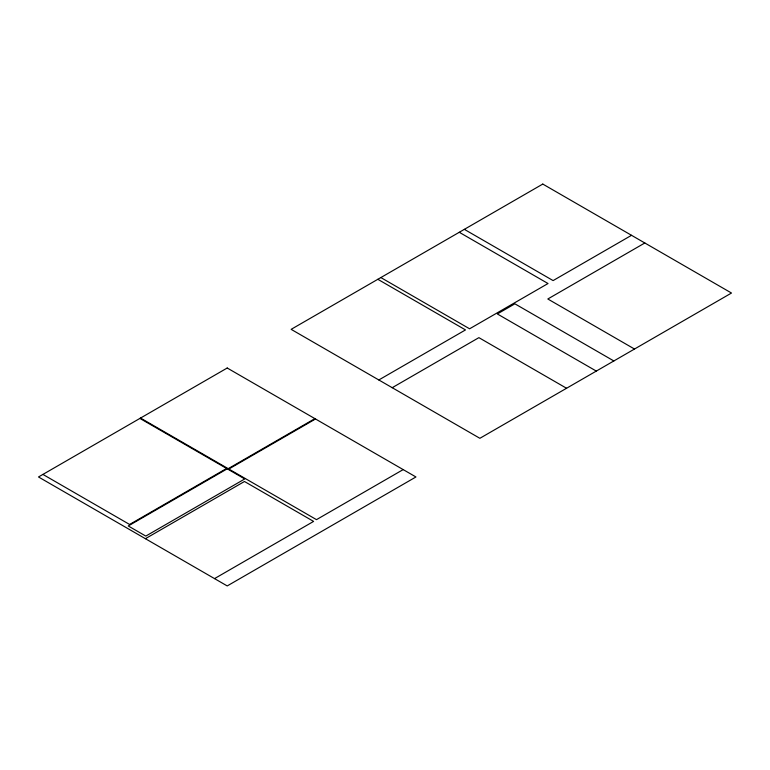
<?xml version="1.0" encoding="UTF-8"?>
<svg xmlns="http://www.w3.org/2000/svg" width="770" height="770" viewBox="0 0 770 770"><rect width="100%" height="100%" fill="white"/><g stroke="black" fill="none" stroke-linecap="round" stroke-linejoin="round"><path stroke-width="1.16" d="M378.821 379.966L465.503 329.916L377.829 279.298M631.525 235.312L553.101 280.588L464.349 229.354M314.892 418.63L228.209 468.67L140.535 418.062M315.507 418.986L228.825 469.026L316.489 519.644L403.172 469.594M392.209 387.695L478.892 337.645L566.556 388.263M644.817 242.983L547.817 298.991L634.499 349.031M145.395 538.692L244.465 481.491L313.602 521.406L214.541 578.607M459.276 232.28L548.028 283.524L469.594 328.8L380.852 277.566M613.854 360.957L514.88 303.813L497.343 313.948L596.307 371.082M139.919 418.418L226.601 468.458L129.601 524.466L42.918 474.416M542.783 184.069L291.147 329.348L479.874 438.303L731.5 293.033L542.783 184.069M227.217 368.012L38.5 476.967L227.217 585.932L415.944 476.967L227.217 368.012M227.217 468.824L128.253 525.958L145.799 536.084L244.764 478.95L227.217 468.824"/></g></svg>
